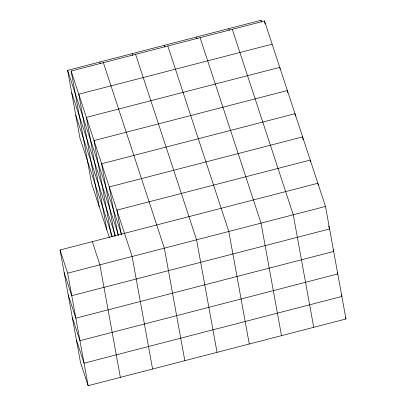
<?xml version="1.0" encoding="UTF-8"?>
<svg xmlns="http://www.w3.org/2000/svg" width="406" height="406" viewBox="0 0 406 406"><rect width="100%" height="100%" fill="white"/><g stroke="black" fill="none" stroke-linecap="round" stroke-linejoin="round"><path stroke-width="0.61" d="M112.34 236.541L79.896 137.862L67.614 70.35L260.982 20.3L261.565 22.081M109.397 237.642L91.609 183.548L71.141 71.03L264.509 20.98L325.49 206.446L345.958 318.969L88.132 385.7L80.51 362.517L60.042 249.994L317.868 183.263L318.197 185.09M272.132 44.163L78.764 94.212L99.231 206.73M88.132 385.7L67.665 273.182L325.49 206.446M328.606 225.98L329.581 228.954L71.76 295.685L64.138 272.502M333.087 249.675L333.676 251.456L75.851 318.187L68.233 295.005M337.183 272.177L337.767 273.959L79.946 340.69L72.324 317.507M341.273 294.68L341.862 296.466L84.042 363.197L76.419 340.015M345.369 317.182L345.958 318.969M232.283 29.323L293.264 214.789L313.726 327.307M228.756 28.643L229.339 30.425M200.056 37.662L261.033 223.133L281.5 335.65M196.524 36.982L197.113 38.768M167.825 46.005L228.806 231.471L249.274 343.994M164.298 45.325L164.882 47.106M135.599 54.348L196.58 239.814L217.043 352.332M132.072 53.668L132.655 55.449M103.373 62.686L164.349 248.157L184.816 360.675M99.84 62.006L100.429 63.793M71.141 71.03L132.123 256.496L152.59 369.018M67.614 70.35L121.556 234.419M71.71 92.852L118.628 235.566M75.8 115.355L115.477 236.028M92.274 241.656L99.896 264.839L120.359 377.357M60.042 249.994L67.665 273.182M310.575 161.908L310.245 160.081L116.877 210.13L121.303 234.46M303.175 139.938L302.622 136.898L109.255 186.948L117.994 234.998M295.441 116.146L295 113.716L101.632 163.765L114.796 236.14M287.818 92.964L287.377 90.533L94.009 140.577L111.488 236.678M280.089 69.172L279.754 67.345L86.387 117.395L106.854 229.918M264.509 20.98L265.062 24.02M260.982 20.3L261.2 21.518"/></g></svg>
